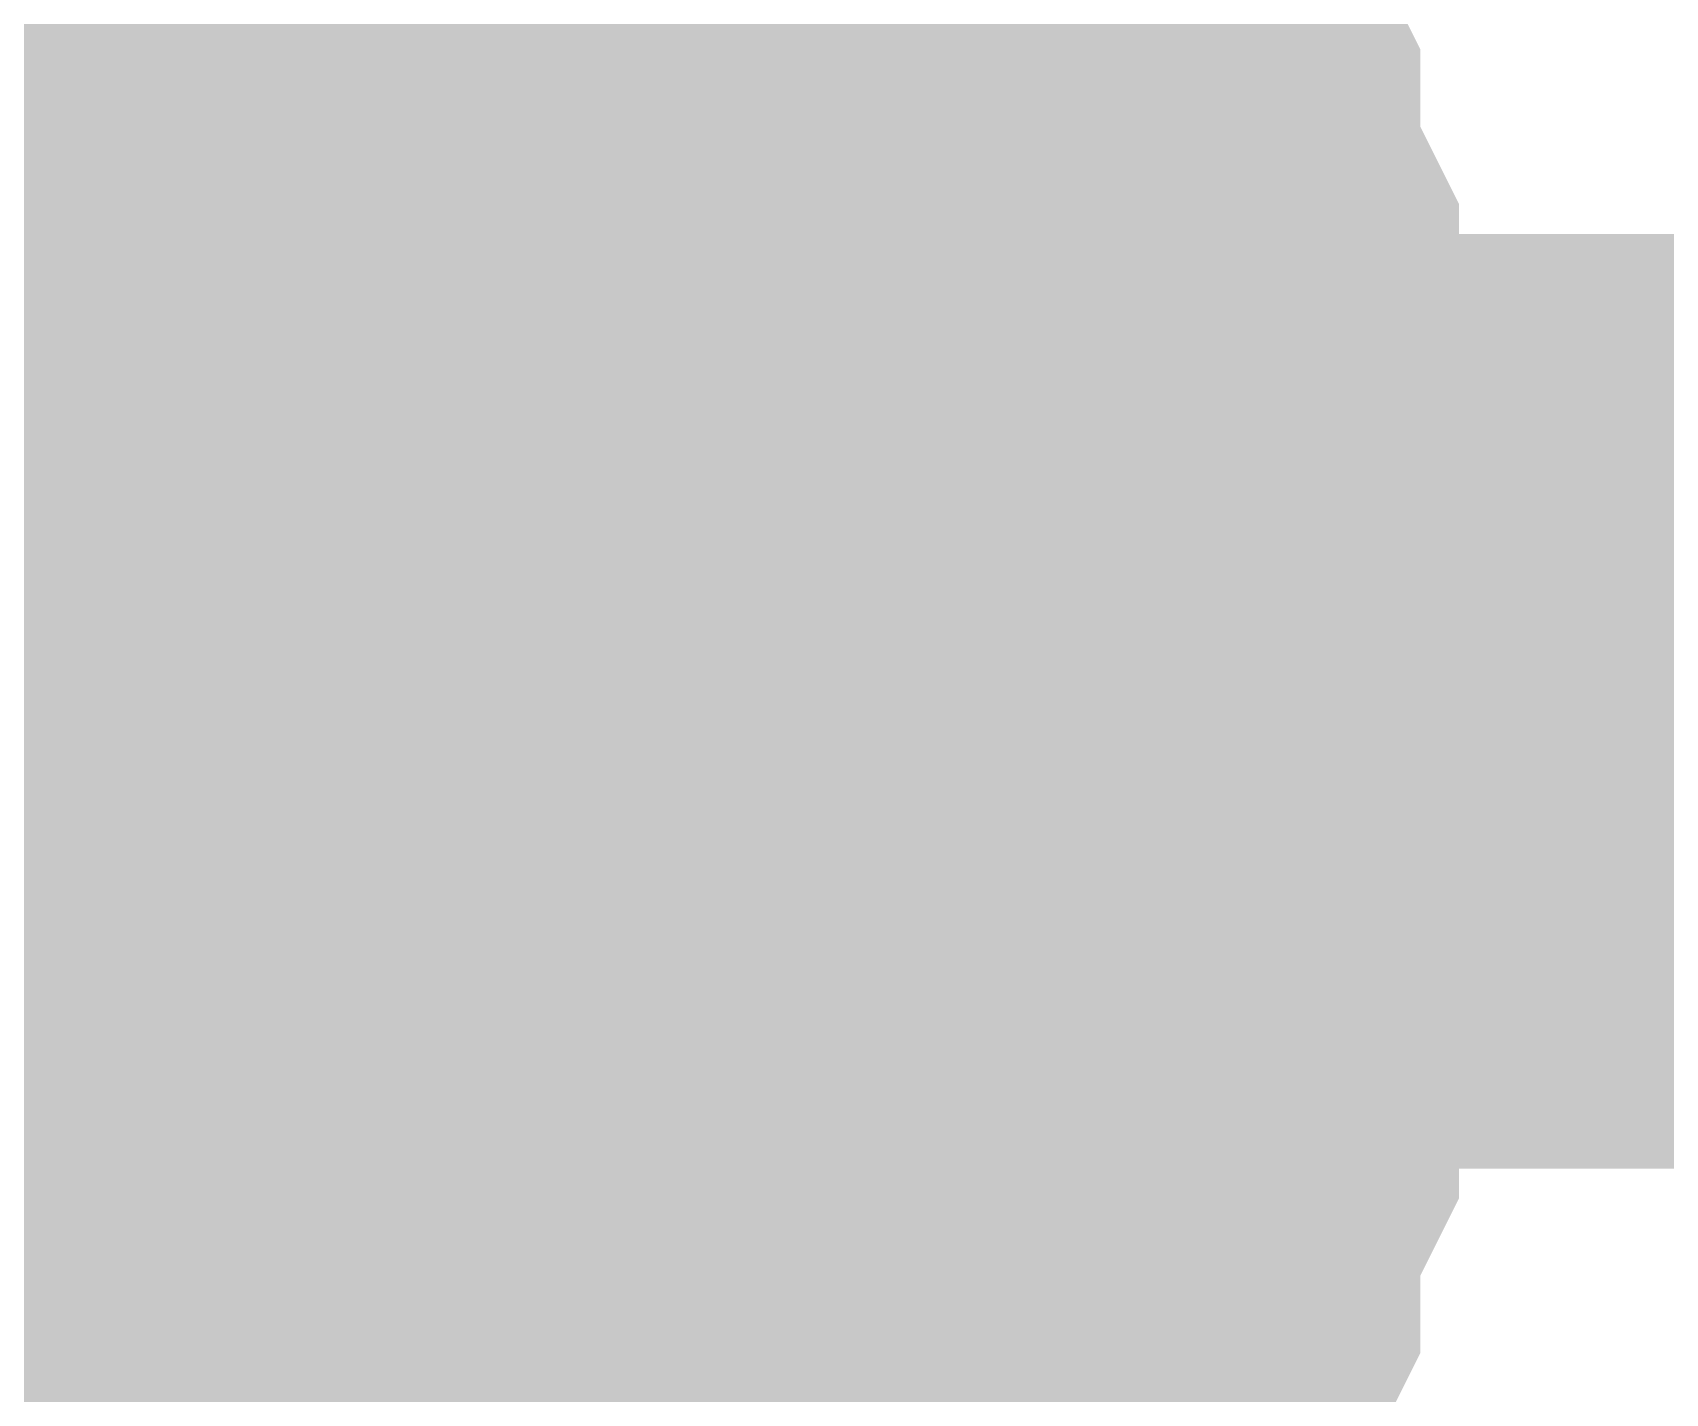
# Model space of a CAD drawing. Header units: inches. Extents: x 0 to 569, y 0 to 432.
# Drawn here: x 38.289 to 38.812, y 119.151 to 119.587 of the extents above; entities that cross this region are included whole.
import ezdxf

# ---------------------------------------------------------------- set-up
doc = ezdxf.new("R2010")
doc.units = ezdxf.units.IN
doc.layers.add('Sheet', color=255, linetype='Continuous')

msp = doc.modelspace()

# ---------------------------------------------------------------- linework, layer by layer
at = {"layer": 'Sheet'}
for points in [[(38.44727, 119.74463, 0.29972, 0.29972, 0), (38.45967, 119.73223, 0.29972, 0.29972, 0), (38.47207, 119.71982, 0.29972, 0.29972, 0), (38.49688, 119.69502, 0.29972, 0.29972, 0), (38.50928, 119.68262, 0.29972, 0.29972, 0), (38.52168, 119.65781, 0.29972, 0.29972, 0), (38.53408, 119.63301, 0.29972, 0.29972, 0), (38.54648, 119.62061, 0.29972, 0.29972, 0), (38.55889, 119.5958, 0.29972, 0.29972, 0), (38.57129, 119.571, 0.29972, 0.29972, 0), (38.58369, 119.54619, 0.29972, 0.29972, 0), (38.58369, 119.52139, 0.29972, 0.29972, 0), (38.59609, 119.49658, 0.29972, 0.29972, 0), (38.59609, 119.47178, 0.29972, 0.29972, 0), (38.6085, 119.44697, 0.29972, 0.29972, 0), (38.6085, 119.42217, 0.29972, 0.29972, 0), (38.6085, 119.39736, 0.29972, 0.29972, 0), (38.6085, 119.37256, 0.29972, 0.29972, 0)], [(38.44727, 119.74463, 0.29972, 0.29972, 0), (38.45967, 119.73223, 0.29972, 0.29972, 0), (38.47207, 119.71982, 0.29972, 0.29972, 0), (38.49688, 119.69502, 0.29972, 0.29972, 0), (38.50928, 119.68262, 0.29972, 0.29972, 0), (38.52168, 119.65781, 0.29972, 0.29972, 0), (38.53408, 119.63301, 0.29972, 0.29972, 0), (38.54648, 119.62061, 0.29972, 0.29972, 0), (38.55889, 119.5958, 0.29972, 0.29972, 0), (38.57129, 119.571, 0.29972, 0.29972, 0), (38.58369, 119.54619, 0.29972, 0.29972, 0), (38.58369, 119.52139, 0.29972, 0.29972, 0), (38.59609, 119.49658, 0.29972, 0.29972, 0), (38.59609, 119.47178, 0.29972, 0.29972, 0), (38.6085, 119.44697, 0.29972, 0.29972, 0), (38.6085, 119.42217, 0.29972, 0.29972, 0), (38.6085, 119.39736, 0.29972, 0.29972, 0), (38.6085, 119.37256, 0.29972, 0.29972, 0)], [(38.44727, 119.74463, 0.29972, 0.29972, 0), (38.45967, 119.73223, 0.29972, 0.29972, 0), (38.47207, 119.71982, 0.29972, 0.29972, 0), (38.49688, 119.69502, 0.29972, 0.29972, 0), (38.50928, 119.68262, 0.29972, 0.29972, 0), (38.52168, 119.65781, 0.29972, 0.29972, 0), (38.53408, 119.63301, 0.29972, 0.29972, 0), (38.54648, 119.62061, 0.29972, 0.29972, 0), (38.55889, 119.5958, 0.29972, 0.29972, 0), (38.57129, 119.571, 0.29972, 0.29972, 0), (38.58369, 119.54619, 0.29972, 0.29972, 0), (38.58369, 119.52139, 0.29972, 0.29972, 0), (38.59609, 119.49658, 0.29972, 0.29972, 0), (38.59609, 119.47178, 0.29972, 0.29972, 0), (38.6085, 119.44697, 0.29972, 0.29972, 0), (38.6085, 119.42217, 0.29972, 0.29972, 0), (38.6085, 119.39736, 0.29972, 0.29972, 0), (38.6085, 119.37256, 0.29972, 0.29972, 0)], [(38.44727, 119.74463, 0.29972, 0.29972, 0), (38.45967, 119.73223, 0.29972, 0.29972, 0), (38.47207, 119.71982, 0.29972, 0.29972, 0), (38.49688, 119.69502, 0.29972, 0.29972, 0), (38.50928, 119.68262, 0.29972, 0.29972, 0), (38.52168, 119.65781, 0.29972, 0.29972, 0), (38.53408, 119.63301, 0.29972, 0.29972, 0), (38.54648, 119.62061, 0.29972, 0.29972, 0), (38.55889, 119.5958, 0.29972, 0.29972, 0), (38.57129, 119.571, 0.29972, 0.29972, 0), (38.58369, 119.54619, 0.29972, 0.29972, 0), (38.58369, 119.52139, 0.29972, 0.29972, 0), (38.59609, 119.49658, 0.29972, 0.29972, 0), (38.59609, 119.47178, 0.29972, 0.29972, 0), (38.6085, 119.44697, 0.29972, 0.29972, 0), (38.6085, 119.42217, 0.29972, 0.29972, 0), (38.6085, 119.39736, 0.29972, 0.29972, 0), (38.6085, 119.37256, 0.29972, 0.29972, 0)], [(38.44727, 119.74463, 0.29972, 0.29972, 0), (38.45967, 119.73223, 0.29972, 0.29972, 0), (38.47207, 119.71982, 0.29972, 0.29972, 0), (38.49688, 119.69502, 0.29972, 0.29972, 0), (38.50928, 119.68262, 0.29972, 0.29972, 0), (38.52168, 119.65781, 0.29972, 0.29972, 0), (38.53408, 119.63301, 0.29972, 0.29972, 0), (38.54648, 119.62061, 0.29972, 0.29972, 0), (38.55889, 119.5958, 0.29972, 0.29972, 0), (38.57129, 119.571, 0.29972, 0.29972, 0), (38.58369, 119.54619, 0.29972, 0.29972, 0), (38.58369, 119.52139, 0.29972, 0.29972, 0), (38.59609, 119.49658, 0.29972, 0.29972, 0), (38.59609, 119.47178, 0.29972, 0.29972, 0), (38.6085, 119.44697, 0.29972, 0.29972, 0), (38.6085, 119.42217, 0.29972, 0.29972, 0), (38.6085, 119.39736, 0.29972, 0.29972, 0), (38.6085, 119.37256, 0.29972, 0.29972, 0)], [(38.44727, 119.74463, 0.29972, 0.29972, 0), (38.45967, 119.73223, 0.29972, 0.29972, 0), (38.47207, 119.71982, 0.29972, 0.29972, 0), (38.49688, 119.69502, 0.29972, 0.29972, 0), (38.50928, 119.68262, 0.29972, 0.29972, 0), (38.52168, 119.65781, 0.29972, 0.29972, 0), (38.53408, 119.63301, 0.29972, 0.29972, 0), (38.54648, 119.62061, 0.29972, 0.29972, 0), (38.55889, 119.5958, 0.29972, 0.29972, 0), (38.57129, 119.571, 0.29972, 0.29972, 0), (38.58369, 119.54619, 0.29972, 0.29972, 0), (38.58369, 119.52139, 0.29972, 0.29972, 0), (38.59609, 119.49658, 0.29972, 0.29972, 0), (38.59609, 119.47178, 0.29972, 0.29972, 0), (38.6085, 119.44697, 0.29972, 0.29972, 0), (38.6085, 119.42217, 0.29972, 0.29972, 0), (38.6085, 119.39736, 0.29972, 0.29972, 0), (38.6085, 119.37256, 0.29972, 0.29972, 0)], [(38.44727, 119.74463, 0.29972, 0.29972, 0), (38.45967, 119.73223, 0.29972, 0.29972, 0), (38.47207, 119.71982, 0.29972, 0.29972, 0), (38.49688, 119.69502, 0.29972, 0.29972, 0), (38.50928, 119.68262, 0.29972, 0.29972, 0), (38.52168, 119.65781, 0.29972, 0.29972, 0), (38.53408, 119.63301, 0.29972, 0.29972, 0), (38.54648, 119.62061, 0.29972, 0.29972, 0), (38.55889, 119.5958, 0.29972, 0.29972, 0), (38.57129, 119.571, 0.29972, 0.29972, 0), (38.58369, 119.54619, 0.29972, 0.29972, 0), (38.58369, 119.52139, 0.29972, 0.29972, 0), (38.59609, 119.49658, 0.29972, 0.29972, 0), (38.59609, 119.47178, 0.29972, 0.29972, 0), (38.6085, 119.44697, 0.29972, 0.29972, 0), (38.6085, 119.42217, 0.29972, 0.29972, 0), (38.6085, 119.39736, 0.29972, 0.29972, 0), (38.6085, 119.37256, 0.29972, 0.29972, 0)], [(38.52168, 119.65781, 0.09906, 0.09906, 0), (38.53408, 119.63301, 0.09906, 0.09906, 0), (38.54648, 119.62061, 0.09906, 0.09906, 0), (38.55889, 119.5958, 0.09906, 0.09906, 0), (38.57129, 119.571, 0.09906, 0.09906, 0), (38.58369, 119.54619, 0.09906, 0.09906, 0), (38.58369, 119.52139, 0.09906, 0.09906, 0), (38.59609, 119.49658, 0.09906, 0.09906, 0), (38.59609, 119.47178, 0.09906, 0.09906, 0), (38.6085, 119.44697, 0.09906, 0.09906, 0), (38.6085, 119.42217, 0.09906, 0.09906, 0), (38.6085, 119.39736, 0.09906, 0.09906, 0), (38.6085, 119.37256, 0.09906, 0.09906, 0)], [(38.52168, 119.65781, 0.09906, 0.09906, 0), (38.53408, 119.63301, 0.09906, 0.09906, 0), (38.54648, 119.62061, 0.09906, 0.09906, 0), (38.55889, 119.5958, 0.09906, 0.09906, 0), (38.57129, 119.571, 0.09906, 0.09906, 0), (38.58369, 119.54619, 0.09906, 0.09906, 0), (38.58369, 119.52139, 0.09906, 0.09906, 0), (38.59609, 119.49658, 0.09906, 0.09906, 0), (38.59609, 119.47178, 0.09906, 0.09906, 0), (38.6085, 119.44697, 0.09906, 0.09906, 0), (38.6085, 119.42217, 0.09906, 0.09906, 0), (38.6085, 119.39736, 0.09906, 0.09906, 0), (38.6085, 119.37256, 0.09906, 0.09906, 0)], [(38.52168, 119.65781, 0.09906, 0.09906, 0), (38.53408, 119.63301, 0.09906, 0.09906, 0), (38.54648, 119.62061, 0.09906, 0.09906, 0), (38.55889, 119.5958, 0.09906, 0.09906, 0), (38.57129, 119.571, 0.09906, 0.09906, 0), (38.58369, 119.54619, 0.09906, 0.09906, 0), (38.58369, 119.52139, 0.09906, 0.09906, 0), (38.59609, 119.49658, 0.09906, 0.09906, 0), (38.59609, 119.47178, 0.09906, 0.09906, 0), (38.6085, 119.44697, 0.09906, 0.09906, 0), (38.6085, 119.42217, 0.09906, 0.09906, 0), (38.6085, 119.39736, 0.09906, 0.09906, 0), (38.6085, 119.37256, 0.09906, 0.09906, 0)], [(38.52168, 119.65781, 0.09906, 0.09906, 0), (38.53408, 119.63301, 0.09906, 0.09906, 0), (38.54648, 119.62061, 0.09906, 0.09906, 0), (38.55889, 119.5958, 0.09906, 0.09906, 0), (38.57129, 119.571, 0.09906, 0.09906, 0), (38.58369, 119.54619, 0.09906, 0.09906, 0), (38.58369, 119.52139, 0.09906, 0.09906, 0), (38.59609, 119.49658, 0.09906, 0.09906, 0), (38.59609, 119.47178, 0.09906, 0.09906, 0), (38.6085, 119.44697, 0.09906, 0.09906, 0), (38.6085, 119.42217, 0.09906, 0.09906, 0), (38.6085, 119.39736, 0.09906, 0.09906, 0), (38.6085, 119.37256, 0.09906, 0.09906, 0)], [(38.52168, 119.65781, 0.09906, 0.09906, 0), (38.53408, 119.63301, 0.09906, 0.09906, 0), (38.54648, 119.62061, 0.09906, 0.09906, 0), (38.55889, 119.5958, 0.09906, 0.09906, 0), (38.57129, 119.571, 0.09906, 0.09906, 0), (38.58369, 119.54619, 0.09906, 0.09906, 0), (38.58369, 119.52139, 0.09906, 0.09906, 0), (38.59609, 119.49658, 0.09906, 0.09906, 0), (38.59609, 119.47178, 0.09906, 0.09906, 0), (38.6085, 119.44697, 0.09906, 0.09906, 0), (38.6085, 119.42217, 0.09906, 0.09906, 0), (38.6085, 119.39736, 0.09906, 0.09906, 0), (38.6085, 119.37256, 0.09906, 0.09906, 0)], [(38.52168, 119.65781, 0.09906, 0.09906, 0), (38.53408, 119.63301, 0.09906, 0.09906, 0), (38.54648, 119.62061, 0.09906, 0.09906, 0), (38.55889, 119.5958, 0.09906, 0.09906, 0), (38.57129, 119.571, 0.09906, 0.09906, 0), (38.58369, 119.54619, 0.09906, 0.09906, 0), (38.58369, 119.52139, 0.09906, 0.09906, 0), (38.59609, 119.49658, 0.09906, 0.09906, 0), (38.59609, 119.47178, 0.09906, 0.09906, 0), (38.6085, 119.44697, 0.09906, 0.09906, 0), (38.6085, 119.42217, 0.09906, 0.09906, 0), (38.6085, 119.39736, 0.09906, 0.09906, 0), (38.6085, 119.37256, 0.09906, 0.09906, 0)], [(38.52168, 119.65781, 0.09906, 0.09906, 0), (38.53408, 119.63301, 0.09906, 0.09906, 0), (38.54648, 119.62061, 0.09906, 0.09906, 0), (38.55889, 119.5958, 0.09906, 0.09906, 0), (38.57129, 119.571, 0.09906, 0.09906, 0), (38.58369, 119.54619, 0.09906, 0.09906, 0), (38.58369, 119.52139, 0.09906, 0.09906, 0), (38.59609, 119.49658, 0.09906, 0.09906, 0), (38.59609, 119.47178, 0.09906, 0.09906, 0), (38.6085, 119.44697, 0.09906, 0.09906, 0), (38.6085, 119.42217, 0.09906, 0.09906, 0), (38.6085, 119.39736, 0.09906, 0.09906, 0), (38.6085, 119.37256, 0.09906, 0.09906, 0)], [(40.64248, 119.37256, 0.29972, 0.29972, 0), (38.1, 119.37256, 0.29972, 0.29972, 0)], [(38.6085, 119.37256, 0.29972, 0.29972, 0), (38.6085, 119.34775, 0.29972, 0.29972, 0), (38.6085, 119.32295, 0.29972, 0.29972, 0), (38.6085, 119.29814, 0.29972, 0.29972, 0), (38.59609, 119.27334, 0.29972, 0.29972, 0), (38.59609, 119.24854, 0.29972, 0.29972, 0), (38.58369, 119.22373, 0.29972, 0.29972, 0), (38.58369, 119.19893, 0.29972, 0.29972, 0), (38.57129, 119.17412, 0.29972, 0.29972, 0), (38.55889, 119.16172, 0.29972, 0.29972, 0), (38.54648, 119.13691, 0.29972, 0.29972, 0), (38.53408, 119.11211, 0.29972, 0.29972, 0), (38.52168, 119.0873, 0.29972, 0.29972, 0), (38.50928, 119.0749, 0.29972, 0.29972, 0), (38.49688, 119.0501, 0.29972, 0.29972, 0), (38.47207, 119.0377, 0.29972, 0.29972, 0), (38.45967, 119.01289, 0.29972, 0.29972, 0), (38.44727, 119.00049, 0.29972, 0.29972, 0)], [(38.6085, 119.37256, 0.29972, 0.29972, 0), (38.6085, 119.34775, 0.29972, 0.29972, 0), (38.6085, 119.32295, 0.29972, 0.29972, 0), (38.6085, 119.29814, 0.29972, 0.29972, 0), (38.59609, 119.27334, 0.29972, 0.29972, 0), (38.59609, 119.24854, 0.29972, 0.29972, 0), (38.58369, 119.22373, 0.29972, 0.29972, 0), (38.58369, 119.19893, 0.29972, 0.29972, 0), (38.57129, 119.17412, 0.29972, 0.29972, 0), (38.55889, 119.16172, 0.29972, 0.29972, 0), (38.54648, 119.13691, 0.29972, 0.29972, 0), (38.53408, 119.11211, 0.29972, 0.29972, 0), (38.52168, 119.0873, 0.29972, 0.29972, 0), (38.50928, 119.0749, 0.29972, 0.29972, 0), (38.49688, 119.0501, 0.29972, 0.29972, 0), (38.47207, 119.0377, 0.29972, 0.29972, 0), (38.45967, 119.01289, 0.29972, 0.29972, 0), (38.44727, 119.00049, 0.29972, 0.29972, 0)], [(38.6085, 119.37256, 0.29972, 0.29972, 0), (38.6085, 119.34775, 0.29972, 0.29972, 0), (38.6085, 119.32295, 0.29972, 0.29972, 0), (38.6085, 119.29814, 0.29972, 0.29972, 0), (38.59609, 119.27334, 0.29972, 0.29972, 0), (38.59609, 119.24854, 0.29972, 0.29972, 0), (38.58369, 119.22373, 0.29972, 0.29972, 0), (38.58369, 119.19893, 0.29972, 0.29972, 0), (38.57129, 119.17412, 0.29972, 0.29972, 0), (38.55889, 119.16172, 0.29972, 0.29972, 0), (38.54648, 119.13691, 0.29972, 0.29972, 0), (38.53408, 119.11211, 0.29972, 0.29972, 0), (38.52168, 119.0873, 0.29972, 0.29972, 0), (38.50928, 119.0749, 0.29972, 0.29972, 0), (38.49688, 119.0501, 0.29972, 0.29972, 0), (38.47207, 119.0377, 0.29972, 0.29972, 0), (38.45967, 119.01289, 0.29972, 0.29972, 0), (38.44727, 119.00049, 0.29972, 0.29972, 0)], [(38.6085, 119.37256, 0.29972, 0.29972, 0), (38.6085, 119.34775, 0.29972, 0.29972, 0), (38.6085, 119.32295, 0.29972, 0.29972, 0), (38.6085, 119.29814, 0.29972, 0.29972, 0), (38.59609, 119.27334, 0.29972, 0.29972, 0), (38.59609, 119.24854, 0.29972, 0.29972, 0), (38.58369, 119.22373, 0.29972, 0.29972, 0), (38.58369, 119.19893, 0.29972, 0.29972, 0), (38.57129, 119.17412, 0.29972, 0.29972, 0), (38.55889, 119.16172, 0.29972, 0.29972, 0), (38.54648, 119.13691, 0.29972, 0.29972, 0), (38.53408, 119.11211, 0.29972, 0.29972, 0), (38.52168, 119.0873, 0.29972, 0.29972, 0), (38.50928, 119.0749, 0.29972, 0.29972, 0), (38.49688, 119.0501, 0.29972, 0.29972, 0), (38.47207, 119.0377, 0.29972, 0.29972, 0), (38.45967, 119.01289, 0.29972, 0.29972, 0), (38.44727, 119.00049, 0.29972, 0.29972, 0)], [(38.6085, 119.37256, 0.29972, 0.29972, 0), (38.6085, 119.34775, 0.29972, 0.29972, 0), (38.6085, 119.32295, 0.29972, 0.29972, 0), (38.6085, 119.29814, 0.29972, 0.29972, 0), (38.59609, 119.27334, 0.29972, 0.29972, 0), (38.59609, 119.24854, 0.29972, 0.29972, 0), (38.58369, 119.22373, 0.29972, 0.29972, 0), (38.58369, 119.19893, 0.29972, 0.29972, 0), (38.57129, 119.17412, 0.29972, 0.29972, 0), (38.55889, 119.16172, 0.29972, 0.29972, 0), (38.54648, 119.13691, 0.29972, 0.29972, 0), (38.53408, 119.11211, 0.29972, 0.29972, 0), (38.52168, 119.0873, 0.29972, 0.29972, 0), (38.50928, 119.0749, 0.29972, 0.29972, 0), (38.49688, 119.0501, 0.29972, 0.29972, 0), (38.47207, 119.0377, 0.29972, 0.29972, 0), (38.45967, 119.01289, 0.29972, 0.29972, 0), (38.44727, 119.00049, 0.29972, 0.29972, 0)], [(38.6085, 119.37256, 0.29972, 0.29972, 0), (38.6085, 119.34775, 0.29972, 0.29972, 0), (38.6085, 119.32295, 0.29972, 0.29972, 0), (38.6085, 119.29814, 0.29972, 0.29972, 0), (38.59609, 119.27334, 0.29972, 0.29972, 0), (38.59609, 119.24854, 0.29972, 0.29972, 0), (38.58369, 119.22373, 0.29972, 0.29972, 0), (38.58369, 119.19893, 0.29972, 0.29972, 0), (38.57129, 119.17412, 0.29972, 0.29972, 0), (38.55889, 119.16172, 0.29972, 0.29972, 0), (38.54648, 119.13691, 0.29972, 0.29972, 0), (38.53408, 119.11211, 0.29972, 0.29972, 0), (38.52168, 119.0873, 0.29972, 0.29972, 0), (38.50928, 119.0749, 0.29972, 0.29972, 0), (38.49688, 119.0501, 0.29972, 0.29972, 0), (38.47207, 119.0377, 0.29972, 0.29972, 0), (38.45967, 119.01289, 0.29972, 0.29972, 0), (38.44727, 119.00049, 0.29972, 0.29972, 0)], [(38.6085, 119.37256, 0.29972, 0.29972, 0), (38.6085, 119.34775, 0.29972, 0.29972, 0), (38.6085, 119.32295, 0.29972, 0.29972, 0), (38.6085, 119.29814, 0.29972, 0.29972, 0), (38.59609, 119.27334, 0.29972, 0.29972, 0), (38.59609, 119.24854, 0.29972, 0.29972, 0), (38.58369, 119.22373, 0.29972, 0.29972, 0), (38.58369, 119.19893, 0.29972, 0.29972, 0), (38.57129, 119.17412, 0.29972, 0.29972, 0), (38.55889, 119.16172, 0.29972, 0.29972, 0), (38.54648, 119.13691, 0.29972, 0.29972, 0), (38.53408, 119.11211, 0.29972, 0.29972, 0), (38.52168, 119.0873, 0.29972, 0.29972, 0), (38.50928, 119.0749, 0.29972, 0.29972, 0), (38.49688, 119.0501, 0.29972, 0.29972, 0), (38.47207, 119.0377, 0.29972, 0.29972, 0), (38.45967, 119.01289, 0.29972, 0.29972, 0), (38.44727, 119.00049, 0.29972, 0.29972, 0)], [(38.6085, 119.37256, 0.29972, 0.29972, 0), (38.6085, 119.37256, 0.29972, 0.29972, 0), (38.6085, 119.37256, 0.29972, 0.29972, 0), (38.6085, 119.37256, 0.29972, 0.29972, 0), (38.6085, 119.37256, 0.29972, 0.29972, 0), (38.6085, 119.37256, 0.29972, 0.29972, 0), (38.6085, 119.37256, 0.29972, 0.29972, 0), (38.6085, 119.37256, 0.29972, 0.29972, 0), (38.6085, 119.37256, 0.29972, 0.29972, 0), (38.6085, 119.37256, 0.29972, 0.29972, 0), (38.6085, 119.37256, 0.29972, 0.29972, 0), (38.6085, 119.37256, 0.29972, 0.29972, 0), (38.6085, 119.37256, 0.29972, 0.29972, 0), (38.6085, 119.37256, 0.29972, 0.29972, 0), (38.6085, 119.37256, 0.29972, 0.29972, 0), (38.6085, 119.37256, 0.29972, 0.29972, 0), (38.6085, 119.37256, 0.29972, 0.29972, 0), (38.6085, 119.37256, 0.29972, 0.29972, 0), (38.6085, 119.37256, 0.29972, 0.29972, 0), (38.6085, 119.37256, 0.29972, 0.29972, 0), (38.6085, 119.37256, 0.29972, 0.29972, 0), (38.6085, 119.37256, 0.29972, 0.29972, 0), (38.6085, 119.37256, 0.29972, 0.29972, 0), (38.6085, 119.37256, 0.29972, 0.29972, 0), (38.6085, 119.37256, 0.29972, 0.29972, 0), (38.6085, 119.37256, 0.29972, 0.29972, 0), (38.6085, 119.37256, 0.29972, 0.29972, 0), (38.6085, 119.37256, 0.29972, 0.29972, 0), (38.6085, 119.37256, 0.29972, 0.29972, 0), (38.6085, 119.37256, 0.29972, 0.29972, 0), (38.6085, 119.37256, 0.29972, 0.29972, 0), (38.6085, 119.37256, 0.29972, 0.29972, 0), (38.6085, 119.37256, 0.29972, 0.29972, 0)], [(38.6085, 119.37256, 0.29972, 0.29972, 0), (38.6085, 119.37256, 0.29972, 0.29972, 0)], [(38.6085, 119.37256, 0.29972, 0.29972, 0), (38.6085, 119.37256, 0.29972, 0.29972, 0), (38.6085, 119.37256, 0.29972, 0.29972, 0), (38.6085, 119.37256, 0.29972, 0.29972, 0), (38.6085, 119.37256, 0.29972, 0.29972, 0), (38.6085, 119.37256, 0.29972, 0.29972, 0), (38.6085, 119.37256, 0.29972, 0.29972, 0), (38.6085, 119.37256, 0.29972, 0.29972, 0), (38.6085, 119.37256, 0.29972, 0.29972, 0), (38.6085, 119.37256, 0.29972, 0.29972, 0), (38.6085, 119.37256, 0.29972, 0.29972, 0), (38.6085, 119.37256, 0.29972, 0.29972, 0), (38.6085, 119.37256, 0.29972, 0.29972, 0), (38.6085, 119.37256, 0.29972, 0.29972, 0), (38.6085, 119.37256, 0.29972, 0.29972, 0), (38.6085, 119.37256, 0.29972, 0.29972, 0), (38.6085, 119.37256, 0.29972, 0.29972, 0), (38.6085, 119.37256, 0.29972, 0.29972, 0), (38.6085, 119.37256, 0.29972, 0.29972, 0), (38.6085, 119.37256, 0.29972, 0.29972, 0), (38.6085, 119.37256, 0.29972, 0.29972, 0), (38.6085, 119.37256, 0.29972, 0.29972, 0), (38.6085, 119.37256, 0.29972, 0.29972, 0), (38.6085, 119.37256, 0.29972, 0.29972, 0), (38.6085, 119.37256, 0.29972, 0.29972, 0), (38.6085, 119.37256, 0.29972, 0.29972, 0), (38.6085, 119.37256, 0.29972, 0.29972, 0), (38.6085, 119.37256, 0.29972, 0.29972, 0), (38.6085, 119.37256, 0.29972, 0.29972, 0), (38.6085, 119.37256, 0.29972, 0.29972, 0), (38.6085, 119.37256, 0.29972, 0.29972, 0), (38.6085, 119.37256, 0.29972, 0.29972, 0), (38.6085, 119.37256, 0.29972, 0.29972, 0)], [(38.6085, 119.37256, 0.29972, 0.29972, 0), (38.6085, 119.37256, 0.29972, 0.29972, 0)], [(38.6085, 119.37256, 0.29972, 0.29972, 0), (38.6085, 119.37256, 0.29972, 0.29972, 0), (38.6085, 119.37256, 0.29972, 0.29972, 0), (38.6085, 119.37256, 0.29972, 0.29972, 0), (38.6085, 119.37256, 0.29972, 0.29972, 0), (38.6085, 119.37256, 0.29972, 0.29972, 0), (38.6085, 119.37256, 0.29972, 0.29972, 0), (38.6085, 119.37256, 0.29972, 0.29972, 0), (38.6085, 119.37256, 0.29972, 0.29972, 0), (38.6085, 119.37256, 0.29972, 0.29972, 0), (38.6085, 119.37256, 0.29972, 0.29972, 0), (38.6085, 119.37256, 0.29972, 0.29972, 0), (38.6085, 119.37256, 0.29972, 0.29972, 0), (38.6085, 119.37256, 0.29972, 0.29972, 0), (38.6085, 119.37256, 0.29972, 0.29972, 0), (38.6085, 119.37256, 0.29972, 0.29972, 0), (38.6085, 119.37256, 0.29972, 0.29972, 0), (38.6085, 119.37256, 0.29972, 0.29972, 0), (38.6085, 119.37256, 0.29972, 0.29972, 0), (38.6085, 119.37256, 0.29972, 0.29972, 0), (38.6085, 119.37256, 0.29972, 0.29972, 0), (38.6085, 119.37256, 0.29972, 0.29972, 0), (38.6085, 119.37256, 0.29972, 0.29972, 0), (38.6085, 119.37256, 0.29972, 0.29972, 0), (38.6085, 119.37256, 0.29972, 0.29972, 0), (38.6085, 119.37256, 0.29972, 0.29972, 0), (38.6085, 119.37256, 0.29972, 0.29972, 0), (38.6085, 119.37256, 0.29972, 0.29972, 0), (38.6085, 119.37256, 0.29972, 0.29972, 0), (38.6085, 119.37256, 0.29972, 0.29972, 0), (38.6085, 119.37256, 0.29972, 0.29972, 0), (38.6085, 119.37256, 0.29972, 0.29972, 0), (38.6085, 119.37256, 0.29972, 0.29972, 0)], [(38.6085, 119.37256, 0.29972, 0.29972, 0), (38.6085, 119.37256, 0.29972, 0.29972, 0)], [(38.6085, 119.37256, 0.29972, 0.29972, 0), (38.6085, 119.37256, 0.29972, 0.29972, 0), (38.6085, 119.37256, 0.29972, 0.29972, 0), (38.6085, 119.37256, 0.29972, 0.29972, 0), (38.6085, 119.37256, 0.29972, 0.29972, 0), (38.6085, 119.37256, 0.29972, 0.29972, 0), (38.6085, 119.37256, 0.29972, 0.29972, 0), (38.6085, 119.37256, 0.29972, 0.29972, 0), (38.6085, 119.37256, 0.29972, 0.29972, 0), (38.6085, 119.37256, 0.29972, 0.29972, 0), (38.6085, 119.37256, 0.29972, 0.29972, 0), (38.6085, 119.37256, 0.29972, 0.29972, 0), (38.6085, 119.37256, 0.29972, 0.29972, 0), (38.6085, 119.37256, 0.29972, 0.29972, 0), (38.6085, 119.37256, 0.29972, 0.29972, 0), (38.6085, 119.37256, 0.29972, 0.29972, 0), (38.6085, 119.37256, 0.29972, 0.29972, 0), (38.6085, 119.37256, 0.29972, 0.29972, 0), (38.6085, 119.37256, 0.29972, 0.29972, 0), (38.6085, 119.37256, 0.29972, 0.29972, 0), (38.6085, 119.37256, 0.29972, 0.29972, 0), (38.6085, 119.37256, 0.29972, 0.29972, 0), (38.6085, 119.37256, 0.29972, 0.29972, 0), (38.6085, 119.37256, 0.29972, 0.29972, 0), (38.6085, 119.37256, 0.29972, 0.29972, 0), (38.6085, 119.37256, 0.29972, 0.29972, 0), (38.6085, 119.37256, 0.29972, 0.29972, 0), (38.6085, 119.37256, 0.29972, 0.29972, 0), (38.6085, 119.37256, 0.29972, 0.29972, 0), (38.6085, 119.37256, 0.29972, 0.29972, 0), (38.6085, 119.37256, 0.29972, 0.29972, 0), (38.6085, 119.37256, 0.29972, 0.29972, 0), (38.6085, 119.37256, 0.29972, 0.29972, 0)], [(38.6085, 119.37256, 0.29972, 0.29972, 0), (38.6085, 119.37256, 0.29972, 0.29972, 0)], [(38.6085, 119.37256, 0.29972, 0.29972, 0), (38.6085, 119.37256, 0.29972, 0.29972, 0), (38.6085, 119.37256, 0.29972, 0.29972, 0), (38.6085, 119.37256, 0.29972, 0.29972, 0), (38.6085, 119.37256, 0.29972, 0.29972, 0), (38.6085, 119.37256, 0.29972, 0.29972, 0), (38.6085, 119.37256, 0.29972, 0.29972, 0), (38.6085, 119.37256, 0.29972, 0.29972, 0), (38.6085, 119.37256, 0.29972, 0.29972, 0), (38.6085, 119.37256, 0.29972, 0.29972, 0), (38.6085, 119.37256, 0.29972, 0.29972, 0), (38.6085, 119.37256, 0.29972, 0.29972, 0), (38.6085, 119.37256, 0.29972, 0.29972, 0), (38.6085, 119.37256, 0.29972, 0.29972, 0), (38.6085, 119.37256, 0.29972, 0.29972, 0), (38.6085, 119.37256, 0.29972, 0.29972, 0), (38.6085, 119.37256, 0.29972, 0.29972, 0), (38.6085, 119.37256, 0.29972, 0.29972, 0), (38.6085, 119.37256, 0.29972, 0.29972, 0), (38.6085, 119.37256, 0.29972, 0.29972, 0), (38.6085, 119.37256, 0.29972, 0.29972, 0), (38.6085, 119.37256, 0.29972, 0.29972, 0), (38.6085, 119.37256, 0.29972, 0.29972, 0), (38.6085, 119.37256, 0.29972, 0.29972, 0), (38.6085, 119.37256, 0.29972, 0.29972, 0), (38.6085, 119.37256, 0.29972, 0.29972, 0), (38.6085, 119.37256, 0.29972, 0.29972, 0), (38.6085, 119.37256, 0.29972, 0.29972, 0), (38.6085, 119.37256, 0.29972, 0.29972, 0), (38.6085, 119.37256, 0.29972, 0.29972, 0), (38.6085, 119.37256, 0.29972, 0.29972, 0), (38.6085, 119.37256, 0.29972, 0.29972, 0), (38.6085, 119.37256, 0.29972, 0.29972, 0)], [(38.6085, 119.37256, 0.29972, 0.29972, 0), (38.6085, 119.37256, 0.29972, 0.29972, 0)], [(38.6085, 119.37256, 0.29972, 0.29972, 0), (38.6085, 119.37256, 0.29972, 0.29972, 0), (38.6085, 119.37256, 0.29972, 0.29972, 0), (38.6085, 119.37256, 0.29972, 0.29972, 0), (38.6085, 119.37256, 0.29972, 0.29972, 0), (38.6085, 119.37256, 0.29972, 0.29972, 0), (38.6085, 119.37256, 0.29972, 0.29972, 0), (38.6085, 119.37256, 0.29972, 0.29972, 0), (38.6085, 119.37256, 0.29972, 0.29972, 0), (38.6085, 119.37256, 0.29972, 0.29972, 0), (38.6085, 119.37256, 0.29972, 0.29972, 0), (38.6085, 119.37256, 0.29972, 0.29972, 0), (38.6085, 119.37256, 0.29972, 0.29972, 0), (38.6085, 119.37256, 0.29972, 0.29972, 0), (38.6085, 119.37256, 0.29972, 0.29972, 0), (38.6085, 119.37256, 0.29972, 0.29972, 0), (38.6085, 119.37256, 0.29972, 0.29972, 0), (38.6085, 119.37256, 0.29972, 0.29972, 0), (38.6085, 119.37256, 0.29972, 0.29972, 0), (38.6085, 119.37256, 0.29972, 0.29972, 0), (38.6085, 119.37256, 0.29972, 0.29972, 0), (38.6085, 119.37256, 0.29972, 0.29972, 0), (38.6085, 119.37256, 0.29972, 0.29972, 0), (38.6085, 119.37256, 0.29972, 0.29972, 0), (38.6085, 119.37256, 0.29972, 0.29972, 0), (38.6085, 119.37256, 0.29972, 0.29972, 0), (38.6085, 119.37256, 0.29972, 0.29972, 0), (38.6085, 119.37256, 0.29972, 0.29972, 0), (38.6085, 119.37256, 0.29972, 0.29972, 0), (38.6085, 119.37256, 0.29972, 0.29972, 0), (38.6085, 119.37256, 0.29972, 0.29972, 0), (38.6085, 119.37256, 0.29972, 0.29972, 0), (38.6085, 119.37256, 0.29972, 0.29972, 0)], [(38.6085, 119.37256, 0.29972, 0.29972, 0), (38.6085, 119.37256, 0.29972, 0.29972, 0)], [(38.6085, 119.37256, 0.29972, 0.29972, 0), (38.6085, 119.37256, 0.29972, 0.29972, 0), (38.6085, 119.37256, 0.29972, 0.29972, 0), (38.6085, 119.37256, 0.29972, 0.29972, 0), (38.6085, 119.37256, 0.29972, 0.29972, 0), (38.6085, 119.37256, 0.29972, 0.29972, 0), (38.6085, 119.37256, 0.29972, 0.29972, 0), (38.6085, 119.37256, 0.29972, 0.29972, 0), (38.6085, 119.37256, 0.29972, 0.29972, 0), (38.6085, 119.37256, 0.29972, 0.29972, 0), (38.6085, 119.37256, 0.29972, 0.29972, 0), (38.6085, 119.37256, 0.29972, 0.29972, 0), (38.6085, 119.37256, 0.29972, 0.29972, 0), (38.6085, 119.37256, 0.29972, 0.29972, 0), (38.6085, 119.37256, 0.29972, 0.29972, 0), (38.6085, 119.37256, 0.29972, 0.29972, 0), (38.6085, 119.37256, 0.29972, 0.29972, 0), (38.6085, 119.37256, 0.29972, 0.29972, 0), (38.6085, 119.37256, 0.29972, 0.29972, 0), (38.6085, 119.37256, 0.29972, 0.29972, 0), (38.6085, 119.37256, 0.29972, 0.29972, 0), (38.6085, 119.37256, 0.29972, 0.29972, 0), (38.6085, 119.37256, 0.29972, 0.29972, 0), (38.6085, 119.37256, 0.29972, 0.29972, 0), (38.6085, 119.37256, 0.29972, 0.29972, 0), (38.6085, 119.37256, 0.29972, 0.29972, 0), (38.6085, 119.37256, 0.29972, 0.29972, 0), (38.6085, 119.37256, 0.29972, 0.29972, 0), (38.6085, 119.37256, 0.29972, 0.29972, 0), (38.6085, 119.37256, 0.29972, 0.29972, 0), (38.6085, 119.37256, 0.29972, 0.29972, 0), (38.6085, 119.37256, 0.29972, 0.29972, 0), (38.6085, 119.37256, 0.29972, 0.29972, 0)], [(38.6085, 119.37256, 0.29972, 0.29972, 0), (38.6085, 119.37256, 0.29972, 0.29972, 0)], [(38.6085, 119.37256, 0.09906, 0.09906, 0), (38.6085, 119.34775, 0.09906, 0.09906, 0), (38.6085, 119.32295, 0.09906, 0.09906, 0), (38.6085, 119.29814, 0.09906, 0.09906, 0), (38.59609, 119.27334, 0.09906, 0.09906, 0), (38.59609, 119.24854, 0.09906, 0.09906, 0), (38.58369, 119.22373, 0.09906, 0.09906, 0), (38.58369, 119.19893, 0.09906, 0.09906, 0), (38.57129, 119.17412, 0.09906, 0.09906, 0), (38.55889, 119.16172, 0.09906, 0.09906, 0), (38.54648, 119.13691, 0.09906, 0.09906, 0), (38.53408, 119.11211, 0.09906, 0.09906, 0), (38.52168, 119.0873, 0.09906, 0.09906, 0)], [(38.6085, 119.37256, 0.09906, 0.09906, 0), (38.6085, 119.34775, 0.09906, 0.09906, 0), (38.6085, 119.32295, 0.09906, 0.09906, 0), (38.6085, 119.29814, 0.09906, 0.09906, 0), (38.59609, 119.27334, 0.09906, 0.09906, 0), (38.59609, 119.24854, 0.09906, 0.09906, 0), (38.58369, 119.22373, 0.09906, 0.09906, 0), (38.58369, 119.19893, 0.09906, 0.09906, 0), (38.57129, 119.17412, 0.09906, 0.09906, 0), (38.55889, 119.16172, 0.09906, 0.09906, 0), (38.54648, 119.13691, 0.09906, 0.09906, 0), (38.53408, 119.11211, 0.09906, 0.09906, 0), (38.52168, 119.0873, 0.09906, 0.09906, 0)], [(38.6085, 119.37256, 0.09906, 0.09906, 0), (38.6085, 119.34775, 0.09906, 0.09906, 0), (38.6085, 119.32295, 0.09906, 0.09906, 0), (38.6085, 119.29814, 0.09906, 0.09906, 0), (38.59609, 119.27334, 0.09906, 0.09906, 0), (38.59609, 119.24854, 0.09906, 0.09906, 0), (38.58369, 119.22373, 0.09906, 0.09906, 0), (38.58369, 119.19893, 0.09906, 0.09906, 0), (38.57129, 119.17412, 0.09906, 0.09906, 0), (38.55889, 119.16172, 0.09906, 0.09906, 0), (38.54648, 119.13691, 0.09906, 0.09906, 0), (38.53408, 119.11211, 0.09906, 0.09906, 0), (38.52168, 119.0873, 0.09906, 0.09906, 0)], [(38.6085, 119.37256, 0.09906, 0.09906, 0), (38.6085, 119.34775, 0.09906, 0.09906, 0), (38.6085, 119.32295, 0.09906, 0.09906, 0), (38.6085, 119.29814, 0.09906, 0.09906, 0), (38.59609, 119.27334, 0.09906, 0.09906, 0), (38.59609, 119.24854, 0.09906, 0.09906, 0), (38.58369, 119.22373, 0.09906, 0.09906, 0), (38.58369, 119.19893, 0.09906, 0.09906, 0), (38.57129, 119.17412, 0.09906, 0.09906, 0), (38.55889, 119.16172, 0.09906, 0.09906, 0), (38.54648, 119.13691, 0.09906, 0.09906, 0), (38.53408, 119.11211, 0.09906, 0.09906, 0), (38.52168, 119.0873, 0.09906, 0.09906, 0)], [(38.6085, 119.37256, 0.09906, 0.09906, 0), (38.6085, 119.34775, 0.09906, 0.09906, 0), (38.6085, 119.32295, 0.09906, 0.09906, 0), (38.6085, 119.29814, 0.09906, 0.09906, 0), (38.59609, 119.27334, 0.09906, 0.09906, 0), (38.59609, 119.24854, 0.09906, 0.09906, 0), (38.58369, 119.22373, 0.09906, 0.09906, 0), (38.58369, 119.19893, 0.09906, 0.09906, 0), (38.57129, 119.17412, 0.09906, 0.09906, 0), (38.55889, 119.16172, 0.09906, 0.09906, 0), (38.54648, 119.13691, 0.09906, 0.09906, 0), (38.53408, 119.11211, 0.09906, 0.09906, 0), (38.52168, 119.0873, 0.09906, 0.09906, 0)], [(38.6085, 119.37256, 0.09906, 0.09906, 0), (38.6085, 119.34775, 0.09906, 0.09906, 0), (38.6085, 119.32295, 0.09906, 0.09906, 0), (38.6085, 119.29814, 0.09906, 0.09906, 0), (38.59609, 119.27334, 0.09906, 0.09906, 0), (38.59609, 119.24854, 0.09906, 0.09906, 0), (38.58369, 119.22373, 0.09906, 0.09906, 0), (38.58369, 119.19893, 0.09906, 0.09906, 0), (38.57129, 119.17412, 0.09906, 0.09906, 0), (38.55889, 119.16172, 0.09906, 0.09906, 0), (38.54648, 119.13691, 0.09906, 0.09906, 0), (38.53408, 119.11211, 0.09906, 0.09906, 0), (38.52168, 119.0873, 0.09906, 0.09906, 0)], [(38.6085, 119.37256, 0.09906, 0.09906, 0), (38.6085, 119.34775, 0.09906, 0.09906, 0), (38.6085, 119.32295, 0.09906, 0.09906, 0), (38.6085, 119.29814, 0.09906, 0.09906, 0), (38.59609, 119.27334, 0.09906, 0.09906, 0), (38.59609, 119.24854, 0.09906, 0.09906, 0), (38.58369, 119.22373, 0.09906, 0.09906, 0), (38.58369, 119.19893, 0.09906, 0.09906, 0), (38.57129, 119.17412, 0.09906, 0.09906, 0), (38.55889, 119.16172, 0.09906, 0.09906, 0), (38.54648, 119.13691, 0.09906, 0.09906, 0), (38.53408, 119.11211, 0.09906, 0.09906, 0), (38.52168, 119.0873, 0.09906, 0.09906, 0)], [(38.6085, 119.37256, 0.09906, 0.09906, 0), (38.6085, 119.37256, 0.09906, 0.09906, 0), (38.6085, 119.37256, 0.09906, 0.09906, 0), (38.6085, 119.37256, 0.09906, 0.09906, 0), (38.6085, 119.37256, 0.09906, 0.09906, 0), (38.6085, 119.37256, 0.09906, 0.09906, 0), (38.6085, 119.37256, 0.09906, 0.09906, 0), (38.6085, 119.37256, 0.09906, 0.09906, 0), (38.6085, 119.37256, 0.09906, 0.09906, 0), (38.6085, 119.37256, 0.09906, 0.09906, 0), (38.6085, 119.37256, 0.09906, 0.09906, 0), (38.6085, 119.37256, 0.09906, 0.09906, 0), (38.6085, 119.37256, 0.09906, 0.09906, 0), (38.6085, 119.37256, 0.09906, 0.09906, 0), (38.6085, 119.37256, 0.09906, 0.09906, 0), (38.6085, 119.37256, 0.09906, 0.09906, 0), (38.6085, 119.37256, 0.09906, 0.09906, 0), (38.6085, 119.37256, 0.09906, 0.09906, 0), (38.6085, 119.37256, 0.09906, 0.09906, 0), (38.6085, 119.37256, 0.09906, 0.09906, 0), (38.6085, 119.37256, 0.09906, 0.09906, 0), (38.6085, 119.37256, 0.09906, 0.09906, 0), (38.6085, 119.37256, 0.09906, 0.09906, 0), (38.6085, 119.37256, 0.09906, 0.09906, 0), (38.6085, 119.37256, 0.09906, 0.09906, 0), (38.6085, 119.37256, 0.09906, 0.09906, 0), (38.6085, 119.37256, 0.09906, 0.09906, 0), (38.6085, 119.37256, 0.09906, 0.09906, 0), (38.6085, 119.37256, 0.09906, 0.09906, 0), (38.6085, 119.37256, 0.09906, 0.09906, 0), (38.6085, 119.37256, 0.09906, 0.09906, 0), (38.6085, 119.37256, 0.09906, 0.09906, 0), (38.6085, 119.37256, 0.09906, 0.09906, 0)], [(38.6085, 119.37256, 0.09906, 0.09906, 0), (38.6085, 119.37256, 0.09906, 0.09906, 0)], [(38.6085, 119.37256, 0.09906, 0.09906, 0), (38.6085, 119.37256, 0.09906, 0.09906, 0), (38.6085, 119.37256, 0.09906, 0.09906, 0), (38.6085, 119.37256, 0.09906, 0.09906, 0), (38.6085, 119.37256, 0.09906, 0.09906, 0), (38.6085, 119.37256, 0.09906, 0.09906, 0), (38.6085, 119.37256, 0.09906, 0.09906, 0), (38.6085, 119.37256, 0.09906, 0.09906, 0), (38.6085, 119.37256, 0.09906, 0.09906, 0), (38.6085, 119.37256, 0.09906, 0.09906, 0), (38.6085, 119.37256, 0.09906, 0.09906, 0), (38.6085, 119.37256, 0.09906, 0.09906, 0), (38.6085, 119.37256, 0.09906, 0.09906, 0), (38.6085, 119.37256, 0.09906, 0.09906, 0), (38.6085, 119.37256, 0.09906, 0.09906, 0), (38.6085, 119.37256, 0.09906, 0.09906, 0), (38.6085, 119.37256, 0.09906, 0.09906, 0), (38.6085, 119.37256, 0.09906, 0.09906, 0), (38.6085, 119.37256, 0.09906, 0.09906, 0), (38.6085, 119.37256, 0.09906, 0.09906, 0), (38.6085, 119.37256, 0.09906, 0.09906, 0), (38.6085, 119.37256, 0.09906, 0.09906, 0), (38.6085, 119.37256, 0.09906, 0.09906, 0), (38.6085, 119.37256, 0.09906, 0.09906, 0), (38.6085, 119.37256, 0.09906, 0.09906, 0), (38.6085, 119.37256, 0.09906, 0.09906, 0), (38.6085, 119.37256, 0.09906, 0.09906, 0), (38.6085, 119.37256, 0.09906, 0.09906, 0), (38.6085, 119.37256, 0.09906, 0.09906, 0), (38.6085, 119.37256, 0.09906, 0.09906, 0), (38.6085, 119.37256, 0.09906, 0.09906, 0), (38.6085, 119.37256, 0.09906, 0.09906, 0), (38.6085, 119.37256, 0.09906, 0.09906, 0)], [(38.6085, 119.37256, 0.09906, 0.09906, 0), (38.6085, 119.37256, 0.09906, 0.09906, 0)], [(38.6085, 119.37256, 0.09906, 0.09906, 0), (38.6085, 119.37256, 0.09906, 0.09906, 0), (38.6085, 119.37256, 0.09906, 0.09906, 0), (38.6085, 119.37256, 0.09906, 0.09906, 0), (38.6085, 119.37256, 0.09906, 0.09906, 0), (38.6085, 119.37256, 0.09906, 0.09906, 0), (38.6085, 119.37256, 0.09906, 0.09906, 0), (38.6085, 119.37256, 0.09906, 0.09906, 0), (38.6085, 119.37256, 0.09906, 0.09906, 0), (38.6085, 119.37256, 0.09906, 0.09906, 0), (38.6085, 119.37256, 0.09906, 0.09906, 0), (38.6085, 119.37256, 0.09906, 0.09906, 0), (38.6085, 119.37256, 0.09906, 0.09906, 0), (38.6085, 119.37256, 0.09906, 0.09906, 0), (38.6085, 119.37256, 0.09906, 0.09906, 0), (38.6085, 119.37256, 0.09906, 0.09906, 0), (38.6085, 119.37256, 0.09906, 0.09906, 0), (38.6085, 119.37256, 0.09906, 0.09906, 0), (38.6085, 119.37256, 0.09906, 0.09906, 0), (38.6085, 119.37256, 0.09906, 0.09906, 0), (38.6085, 119.37256, 0.09906, 0.09906, 0), (38.6085, 119.37256, 0.09906, 0.09906, 0), (38.6085, 119.37256, 0.09906, 0.09906, 0), (38.6085, 119.37256, 0.09906, 0.09906, 0), (38.6085, 119.37256, 0.09906, 0.09906, 0), (38.6085, 119.37256, 0.09906, 0.09906, 0), (38.6085, 119.37256, 0.09906, 0.09906, 0), (38.6085, 119.37256, 0.09906, 0.09906, 0), (38.6085, 119.37256, 0.09906, 0.09906, 0), (38.6085, 119.37256, 0.09906, 0.09906, 0), (38.6085, 119.37256, 0.09906, 0.09906, 0), (38.6085, 119.37256, 0.09906, 0.09906, 0), (38.6085, 119.37256, 0.09906, 0.09906, 0)], [(38.6085, 119.37256, 0.09906, 0.09906, 0), (38.6085, 119.37256, 0.09906, 0.09906, 0)], [(38.6085, 119.37256, 0.09906, 0.09906, 0), (38.6085, 119.37256, 0.09906, 0.09906, 0), (38.6085, 119.37256, 0.09906, 0.09906, 0), (38.6085, 119.37256, 0.09906, 0.09906, 0), (38.6085, 119.37256, 0.09906, 0.09906, 0), (38.6085, 119.37256, 0.09906, 0.09906, 0), (38.6085, 119.37256, 0.09906, 0.09906, 0), (38.6085, 119.37256, 0.09906, 0.09906, 0), (38.6085, 119.37256, 0.09906, 0.09906, 0), (38.6085, 119.37256, 0.09906, 0.09906, 0), (38.6085, 119.37256, 0.09906, 0.09906, 0), (38.6085, 119.37256, 0.09906, 0.09906, 0), (38.6085, 119.37256, 0.09906, 0.09906, 0), (38.6085, 119.37256, 0.09906, 0.09906, 0), (38.6085, 119.37256, 0.09906, 0.09906, 0), (38.6085, 119.37256, 0.09906, 0.09906, 0), (38.6085, 119.37256, 0.09906, 0.09906, 0), (38.6085, 119.37256, 0.09906, 0.09906, 0), (38.6085, 119.37256, 0.09906, 0.09906, 0), (38.6085, 119.37256, 0.09906, 0.09906, 0), (38.6085, 119.37256, 0.09906, 0.09906, 0), (38.6085, 119.37256, 0.09906, 0.09906, 0), (38.6085, 119.37256, 0.09906, 0.09906, 0), (38.6085, 119.37256, 0.09906, 0.09906, 0), (38.6085, 119.37256, 0.09906, 0.09906, 0), (38.6085, 119.37256, 0.09906, 0.09906, 0), (38.6085, 119.37256, 0.09906, 0.09906, 0), (38.6085, 119.37256, 0.09906, 0.09906, 0), (38.6085, 119.37256, 0.09906, 0.09906, 0), (38.6085, 119.37256, 0.09906, 0.09906, 0), (38.6085, 119.37256, 0.09906, 0.09906, 0), (38.6085, 119.37256, 0.09906, 0.09906, 0), (38.6085, 119.37256, 0.09906, 0.09906, 0)], [(38.6085, 119.37256, 0.09906, 0.09906, 0), (38.6085, 119.37256, 0.09906, 0.09906, 0)], [(38.6085, 119.37256, 0.09906, 0.09906, 0), (38.6085, 119.37256, 0.09906, 0.09906, 0), (38.6085, 119.37256, 0.09906, 0.09906, 0), (38.6085, 119.37256, 0.09906, 0.09906, 0), (38.6085, 119.37256, 0.09906, 0.09906, 0), (38.6085, 119.37256, 0.09906, 0.09906, 0), (38.6085, 119.37256, 0.09906, 0.09906, 0), (38.6085, 119.37256, 0.09906, 0.09906, 0), (38.6085, 119.37256, 0.09906, 0.09906, 0), (38.6085, 119.37256, 0.09906, 0.09906, 0), (38.6085, 119.37256, 0.09906, 0.09906, 0), (38.6085, 119.37256, 0.09906, 0.09906, 0), (38.6085, 119.37256, 0.09906, 0.09906, 0), (38.6085, 119.37256, 0.09906, 0.09906, 0), (38.6085, 119.37256, 0.09906, 0.09906, 0), (38.6085, 119.37256, 0.09906, 0.09906, 0), (38.6085, 119.37256, 0.09906, 0.09906, 0), (38.6085, 119.37256, 0.09906, 0.09906, 0), (38.6085, 119.37256, 0.09906, 0.09906, 0), (38.6085, 119.37256, 0.09906, 0.09906, 0), (38.6085, 119.37256, 0.09906, 0.09906, 0), (38.6085, 119.37256, 0.09906, 0.09906, 0), (38.6085, 119.37256, 0.09906, 0.09906, 0), (38.6085, 119.37256, 0.09906, 0.09906, 0), (38.6085, 119.37256, 0.09906, 0.09906, 0), (38.6085, 119.37256, 0.09906, 0.09906, 0), (38.6085, 119.37256, 0.09906, 0.09906, 0), (38.6085, 119.37256, 0.09906, 0.09906, 0), (38.6085, 119.37256, 0.09906, 0.09906, 0), (38.6085, 119.37256, 0.09906, 0.09906, 0), (38.6085, 119.37256, 0.09906, 0.09906, 0), (38.6085, 119.37256, 0.09906, 0.09906, 0), (38.6085, 119.37256, 0.09906, 0.09906, 0)], [(38.6085, 119.37256, 0.09906, 0.09906, 0), (38.6085, 119.37256, 0.09906, 0.09906, 0)], [(38.6085, 119.37256, 0.09906, 0.09906, 0), (38.6085, 119.37256, 0.09906, 0.09906, 0), (38.6085, 119.37256, 0.09906, 0.09906, 0), (38.6085, 119.37256, 0.09906, 0.09906, 0), (38.6085, 119.37256, 0.09906, 0.09906, 0), (38.6085, 119.37256, 0.09906, 0.09906, 0), (38.6085, 119.37256, 0.09906, 0.09906, 0), (38.6085, 119.37256, 0.09906, 0.09906, 0), (38.6085, 119.37256, 0.09906, 0.09906, 0), (38.6085, 119.37256, 0.09906, 0.09906, 0), (38.6085, 119.37256, 0.09906, 0.09906, 0), (38.6085, 119.37256, 0.09906, 0.09906, 0), (38.6085, 119.37256, 0.09906, 0.09906, 0), (38.6085, 119.37256, 0.09906, 0.09906, 0), (38.6085, 119.37256, 0.09906, 0.09906, 0), (38.6085, 119.37256, 0.09906, 0.09906, 0), (38.6085, 119.37256, 0.09906, 0.09906, 0), (38.6085, 119.37256, 0.09906, 0.09906, 0), (38.6085, 119.37256, 0.09906, 0.09906, 0), (38.6085, 119.37256, 0.09906, 0.09906, 0), (38.6085, 119.37256, 0.09906, 0.09906, 0), (38.6085, 119.37256, 0.09906, 0.09906, 0), (38.6085, 119.37256, 0.09906, 0.09906, 0), (38.6085, 119.37256, 0.09906, 0.09906, 0), (38.6085, 119.37256, 0.09906, 0.09906, 0), (38.6085, 119.37256, 0.09906, 0.09906, 0), (38.6085, 119.37256, 0.09906, 0.09906, 0), (38.6085, 119.37256, 0.09906, 0.09906, 0), (38.6085, 119.37256, 0.09906, 0.09906, 0), (38.6085, 119.37256, 0.09906, 0.09906, 0), (38.6085, 119.37256, 0.09906, 0.09906, 0), (38.6085, 119.37256, 0.09906, 0.09906, 0), (38.6085, 119.37256, 0.09906, 0.09906, 0)], [(38.6085, 119.37256, 0.09906, 0.09906, 0), (38.6085, 119.37256, 0.09906, 0.09906, 0)], [(38.6085, 119.37256, 0.09906, 0.09906, 0), (38.6085, 119.37256, 0.09906, 0.09906, 0), (38.6085, 119.37256, 0.09906, 0.09906, 0), (38.6085, 119.37256, 0.09906, 0.09906, 0), (38.6085, 119.37256, 0.09906, 0.09906, 0), (38.6085, 119.37256, 0.09906, 0.09906, 0), (38.6085, 119.37256, 0.09906, 0.09906, 0), (38.6085, 119.37256, 0.09906, 0.09906, 0), (38.6085, 119.37256, 0.09906, 0.09906, 0), (38.6085, 119.37256, 0.09906, 0.09906, 0), (38.6085, 119.37256, 0.09906, 0.09906, 0), (38.6085, 119.37256, 0.09906, 0.09906, 0), (38.6085, 119.37256, 0.09906, 0.09906, 0), (38.6085, 119.37256, 0.09906, 0.09906, 0), (38.6085, 119.37256, 0.09906, 0.09906, 0), (38.6085, 119.37256, 0.09906, 0.09906, 0), (38.6085, 119.37256, 0.09906, 0.09906, 0), (38.6085, 119.37256, 0.09906, 0.09906, 0), (38.6085, 119.37256, 0.09906, 0.09906, 0), (38.6085, 119.37256, 0.09906, 0.09906, 0), (38.6085, 119.37256, 0.09906, 0.09906, 0), (38.6085, 119.37256, 0.09906, 0.09906, 0), (38.6085, 119.37256, 0.09906, 0.09906, 0), (38.6085, 119.37256, 0.09906, 0.09906, 0), (38.6085, 119.37256, 0.09906, 0.09906, 0), (38.6085, 119.37256, 0.09906, 0.09906, 0), (38.6085, 119.37256, 0.09906, 0.09906, 0), (38.6085, 119.37256, 0.09906, 0.09906, 0), (38.6085, 119.37256, 0.09906, 0.09906, 0), (38.6085, 119.37256, 0.09906, 0.09906, 0), (38.6085, 119.37256, 0.09906, 0.09906, 0), (38.6085, 119.37256, 0.09906, 0.09906, 0), (38.6085, 119.37256, 0.09906, 0.09906, 0)], [(38.6085, 119.37256, 0.09906, 0.09906, 0), (38.6085, 119.37256, 0.09906, 0.09906, 0)]]:
    msp.add_lwpolyline(points, format="xyseb", dxfattribs=at)
msp.add_lwpolyline([(37.846, 119.38, 0.508, 0.508, 1), (38.354, 119.38, 0.508, 0.508, 1)], format="xyseb", close=True, dxfattribs=at)

doc.saveas('drawing.dxf')
